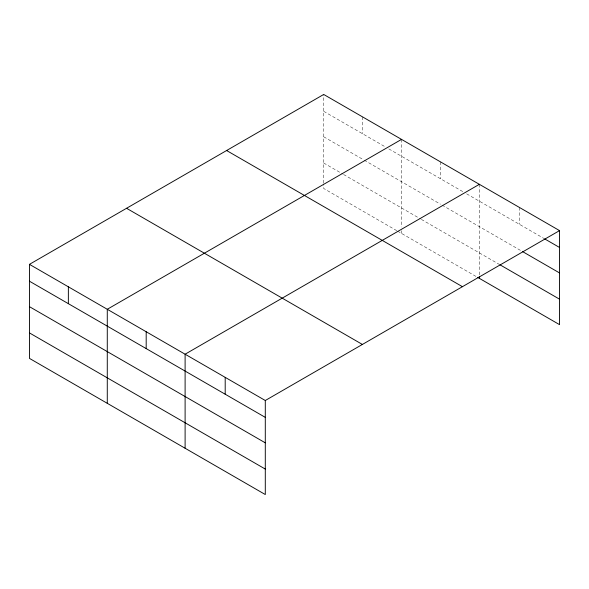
<?xml version="1.0" encoding="UTF-8"?>
<svg xmlns="http://www.w3.org/2000/svg" width="589" height="589" viewBox="0 0 589 589"><rect width="100%" height="100%" fill="white"/><g stroke="black" fill="none" stroke-linecap="round" stroke-linejoin="round"><path stroke-width="0.44" stroke-dasharray="2.94 2.21" d="M323.707 183.032L323.707 94.461M323.707 111.314L385.655 147.081M388.828 148.914L463.484 192.014M466.657 193.847L543.824 238.398M323.707 136.781L362.625 159.251M364.208 160.164L440.454 204.184M442.037 205.097L521.817 251.157M323.707 163.02L342.769 174.027M343.564 174.484L420.598 218.961M421.393 219.417L499.016 264.24M396.772 230.674L323.707 188.495L323.707 183.945M397.568 231.131L476.98 276.985M519.454 207.468L519.454 224.328M479.365 184.328L479.365 275.63M440.454 161.857L440.454 178.717M401.536 139.394L401.536 227.059M401.536 230.697L401.536 233.428M362.625 116.924L362.625 133.784"/><path stroke-width="0.88" d="M477.775 277.441L559.55 324.649L559.55 230.616L323.707 94.461L29.45 264.351L29.45 358.384L265.293 494.539L265.293 400.505L29.45 264.351M401.536 139.394L107.279 309.277L107.279 403.318M479.365 184.328L185.108 354.21L185.108 448.251M265.293 400.505L559.55 230.616M544.611 238.854L559.55 247.476M522.605 251.613L559.55 272.943M499.803 264.689L559.55 299.183M226.603 150.519L462.446 286.681M126.554 208.285L362.397 344.447M29.45 281.203L265.293 417.365M29.45 306.67L265.293 442.832M29.45 332.91L265.293 469.072M479.365 276.536L479.365 278.361M225.197 377.358L225.197 394.218M146.19 331.747L146.19 348.607M68.361 286.814L68.361 303.674"/></g></svg>
